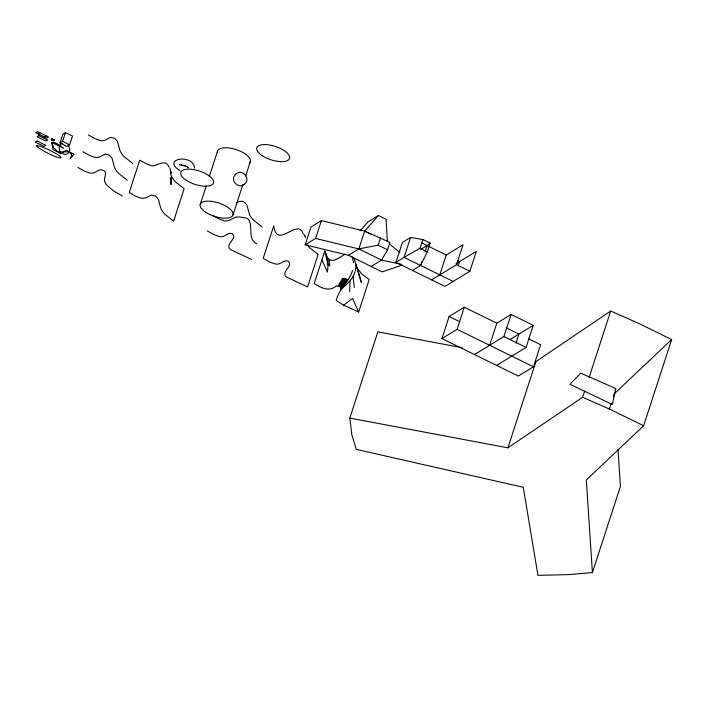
<?xml version="1.0" encoding="UTF-8"?>
<svg xmlns="http://www.w3.org/2000/svg" width="707" height="707" viewBox="0 0 707 707"><rect width="100%" height="100%" fill="white"/><g stroke="black" fill="none" stroke-linecap="round" stroke-linejoin="round"><path stroke-width="1.06" d="M170.961 182.768L170.961 181.248L171.023 184.598L170.811 177.934L170.882 179.445M349.665 291.788L349.965 280.997L353.076 276.623L355.161 271.656L356.063 264.268L361.348 282.393L356.796 267.582L361.772 273.963L369.187 279.539L358.643 312.008L343.726 305.177L336.214 300.572C338.874 288.951 349.214 281.536 352.59 270.33M171.041 181.107L170.935 183.458L170.961 182.459M171.112 178.933L171.085 179.817L171.147 177.651L170.935 183.458M188.292 167.453L188.309 167.868M194.425 168.107L194.39 166.861M51.973 138.872L52.283 139.686A1.352 0.548 18 0 0 52.804 140.039L53.538 140.101A10.914 4.454 18 0 1 54.236 139.986A14.025 5.727 18 0 0 53.538 140.101L52.424 140.004L51.92 138.855L52.265 140.101L53.334 140.225A12.629 5.152 18 0 1 54.368 140.048A13.106 5.356 18 0 0 53.635 140.127L53.043 139.968A1.821 0.742 18 0 1 52.194 139.412L52.018 138.899M349.965 280.997L340.712 289.852L340.801 287.926L339.784 286.6L336.355 285.849C329.4 292.327 320.686 287.784 314.253 283.436L324.805 250.976L327.818 258.347L328.066 265.266L327.385 272.054L321.932 259.805M51.832 138.811L52.044 140.145L53.184 140.286A13.716 5.603 18 0 1 54.421 140.074A13.274 5.417 18 0 0 53.158 140.34L52.071 140.401L51.726 139.235A23.198 9.474 18 0 1 51.788 138.784M59.989 142.938L62.817 134.233L65.451 132.624L72.485 136.08L69.657 144.785L67.024 146.393L59.989 142.938L62.623 141.329L65.451 132.624M200.187 204.57L206.311 185.72M209.369 176.299L217.535 151.174M233.045 214.787L242.916 184.421M245.638 176.052L250.402 161.39M402.221 265.063L382.248 271.895L348.41 255.289L305.177 244.816L310.965 226.991L321.402 220.619L364.635 231.101L389.946 242.421L387.56 249.765L381.603 260.096L371.166 266.459M305.177 244.816L315.614 238.453L321.402 220.619M348.41 255.289L358.838 248.926L364.635 231.101L378.475 215.52L386.093 219.258L387.33 241.175M315.614 238.453L358.838 248.926L378.183 245.161L380.569 237.817M455.988 263.755L476.359 251.33L469.89 271.232L444.995 286.423L395.938 262.35L402.407 242.448L410.555 237.472L422.892 239.54L430.121 243.084L427.293 251.807L420.594 265.478L412.446 270.445M617.989 449.281L620.437 486.328L592.413 572.564L568.561 574.623L537.939 575.348L523.268 487.282L356.31 449.387L351.821 434.823L349.815 418.093L377.838 331.857L462.298 347.738M410.555 237.472L404.086 257.375L395.938 262.35M453.143 281.448L404.086 257.375L420.055 248.263L422.892 239.54M420.594 265.478L421.955 261.29M425.022 251.86L427.063 245.576L430.121 243.084M439.789 274.899L446.25 254.997L462.997 244.781L456.536 264.683L431.641 279.866M458.251 265.735L459.612 261.546L457.703 260.609M528.809 338.892L540.643 344.698L533.458 366.8L518.302 376.053L441.928 338.573L449.113 316.471L464.269 307.227L496.818 323.196L511.126 314.465L533.246 325.326L526.07 347.429L496.606 365.404M441.928 338.573L457.093 329.329L464.269 307.227M489.633 345.299L496.818 323.196M474.477 354.543L503.941 336.567L511.126 314.465M516.004 343.098L518.938 334.058L506.433 327.915M349.815 418.093L507.918 447.823L535.933 361.586L610.68 311.036L639.031 323.541L671.65 339.546L643.626 425.782L586.315 479.956L592.413 572.564M507.918 447.823L582.656 397.272L584.68 391.033M589.072 377.529L610.68 311.036M609.266 409.3L611.29 403.07M613.322 396.839L614.33 393.719L671.65 339.546M180.029 164.263C176.67 165.889 187.108 164.881 188.106 167.78M338.14 285.902L342.595 278.266M339.015 286.176L344.07 278.372L339.784 286.6L345.546 278.611L340.394 287.192L346.943 278.982L340.801 287.926L348.189 279.504M235.166 174.717C229.74 180.391 238.568 189.476 244.392 184.244M235.263 174.611L236.244 173.719M244.268 184.341C251.392 179.419 242.651 168.16 236.12 173.807M360.022 230.906L368.038 221.892L378.475 215.52M343.726 305.177L352.501 298.442L358.643 312.008M38.045 133.853L39.875 132.73M44.488 137.052L46.317 135.93M420.727 249.438L427.063 245.576M510.021 339.493L533.246 325.326M236.2 202.741L239.417 201.398L242.413 201.354A2.704 1.105 18 0 1 244.003 201.902L246.92 205.012L249.421 214.292A42.933 17.534 18 0 0 250.738 216.66A43.746 17.861 18 0 0 253.239 219.877L262.191 227.035M345.785 254.069C340.703 255.854 333.041 264.232 327.818 258.347M186.374 166.172L182.874 165.138M401.161 264.277L381.603 260.096L358.838 248.926M582.656 397.272L611.007 409.777L643.626 425.782M179.719 170.475C161.435 158.73 191.933 153.631 194.434 167.135M421.239 242.722L446.25 254.997M456.536 264.683L469.89 271.232M420.055 248.263L427.293 251.807M364.635 231.101L371.564 234.494M378.183 245.161L387.56 249.765M503.941 336.567L526.07 347.429M449.113 316.471L459.957 321.791M457.093 329.329L533.458 366.8M62.623 141.329L69.657 144.785M251.639 259.504L230.959 249.792A6.504 2.66 18 0 1 229.218 248.06C226.691 242.908 237.985 237.746 232.011 233.672C227.875 231.816 225.224 237.128 221.158 236.704A5.78 2.36 18 0 1 219.011 236.456L214.168 234.751L207.257 230.933M122.223 195.998L113.208 190.634L106.943 185.269A24.878 10.154 18 0 1 104.998 182.238C102.612 178.376 108.79 172.437 103.116 170.281C98.794 168.027 95.931 173.533 91.742 173.197A5.78 2.36 18 0 1 89.595 172.95L84.752 171.244L77.832 167.426M181.443 164.404L181.911 164.678M132.775 163.529L123.822 156.371A43.746 17.861 18 0 1 121.312 153.154A42.933 17.534 18 0 1 120.004 150.785L117.495 141.506L114.675 138.333L110.486 137.37L105.007 140.233L102.294 140.728A5.78 2.36 18 0 1 100.138 140.49L95.295 138.775L88.384 134.957M127.322 180.303L118.378 173.135A43.746 17.861 18 0 1 115.868 169.927A42.933 17.534 18 0 1 114.552 167.55L112.051 158.271L109.231 155.107L105.043 154.144L99.563 156.998L96.841 157.502A5.78 2.36 18 0 1 94.694 157.254L89.851 155.549L82.931 151.731M212.356 215.237L219.267 219.055L224.11 220.761A5.78 2.36 18 0 0 226.258 221.008L228.98 220.504L235.184 217.385A16.906 6.902 18 0 1 238.931 216.89L246.319 218.101A4.357 1.776 18 0 1 248.166 219.152C253.733 226.187 246.973 238.78 256.738 243.809M389.053 243.623L399.844 252.461M304.629 235.475L305.645 237.649M304.178 234.6L304.85 235.899M169.061 167.232C166.207 159.234 158.721 164.324 153.658 165.933A5.78 2.36 18 0 1 151.501 165.694L146.658 163.98L139.747 160.162L129.195 192.631L136.115 196.449L140.958 198.154A5.78 2.36 18 0 0 143.106 198.402L145.828 197.898L151.307 195.044L155.487 195.998L158.315 199.171L160.816 208.45A42.933 17.534 18 0 0 162.133 210.827A43.746 17.861 18 0 0 164.643 214.035L173.586 221.194L184.138 188.734L175.186 181.575A43.746 17.861 18 0 1 172.181 177.563A42.933 17.534 18 0 1 171.368 175.99L170.767 174.461M170.051 168.178L171.05 173.754L170.802 171.288M353.995 258.073L356.487 266.521M352.033 256.721L353.694 262.863M303.365 234.114L302.022 231.048L299.936 229.342A2.704 1.105 18 0 0 298.345 228.794C289.145 229.059 276.251 244.684 273.733 225.913L263.19 258.382L270.101 262.2L274.943 263.905A5.78 2.36 18 0 0 277.091 264.153C281.236 264.559 284.126 258.921 288.35 261.307C293.37 265.752 282.667 270.321 285.151 275.509A6.504 2.66 18 0 0 286.892 277.241L307.572 286.945L318.123 254.485L309.171 247.326A43.746 17.861 18 0 1 307.218 244.914M324.805 250.976L328.066 265.266M353.076 276.623L354.295 287.422M329.1 259.531L329.789 266.185M170.794 177.643L170.855 178.862M68.049 145.129A5.842 5.037 58.6 0 1 67.739 153.525A5.842 5.037 58.6 0 1 59.909 150.891A5.842 5.037 58.6 0 1 62.446 143.247M217.544 152.668A17.215 7.026 18 0 1 236.359 149.672A17.215 7.026 18 0 1 249.209 163.158M36.481 145.615L38.903 148.037L44.859 151.581A52.857 21.581 18 0 0 49.331 153.852C58.566 158.757 68.508 160.224 52.91 151.881A52.857 21.581 18 0 0 48.438 149.61L40.493 146.261L36.481 145.615M71.743 155.266L70.028 158.916L74.023 154.206L66.29 150.22L60.643 153.658L52.937 149.486L51.92 142.469L53.812 142.151L58.133 144.272L63.718 148.346L51.92 142.469L53.591 147.71L57.382 151.333A3.5 1.432 18 0 0 59.114 151.934C63.232 152.703 70.117 149.645 71.743 155.266M615.762 388.497L612.333 404.519L569.975 384.263L580.774 373.155L615.762 388.497M37.586 131.652L35.757 132.766L46.777 138.13L48.606 137.017L37.586 131.652M38.929 135.656L37.091 136.778L45.822 141.055L47.661 139.942L38.929 135.656M37.188 141.029L35.35 142.142L44.081 146.429L45.911 145.306L37.188 141.029M205.666 212.25A17.215 7.026 18 0 0 232.797 215.449A17.215 7.026 18 0 0 211.384 201.336A17.215 7.026 18 0 0 205.666 212.25M262.253 155.681A17.215 7.026 18 0 0 289.384 158.881A17.215 7.026 18 0 0 267.971 144.767A17.215 7.026 18 0 0 262.253 155.681M186.18 180.258A17.215 7.026 18 0 0 213.311 183.458A17.215 7.026 18 0 0 191.889 169.344A17.215 7.026 18 0 0 186.18 180.258"/></g></svg>
